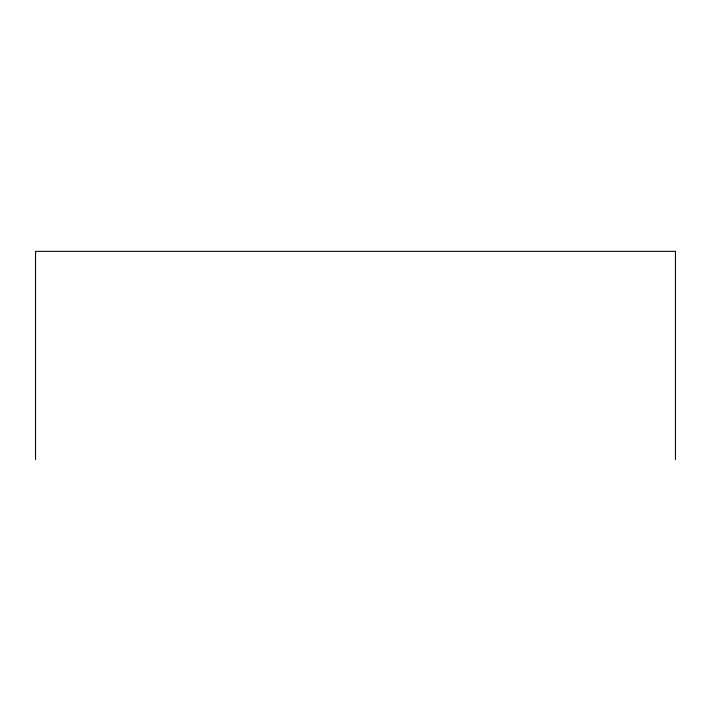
<?xml version="1.0" encoding="UTF-8"?>
<svg xmlns="http://www.w3.org/2000/svg" width="711" height="711" viewBox="0 0 711 711"><rect width="100%" height="100%" fill="white"/><g stroke="black" fill="none" stroke-linecap="round" stroke-linejoin="round"><path stroke-width="1.07" d="M675.45 459.653L675.45 251.347L35.55 251.347L35.55 459.653"/></g></svg>
